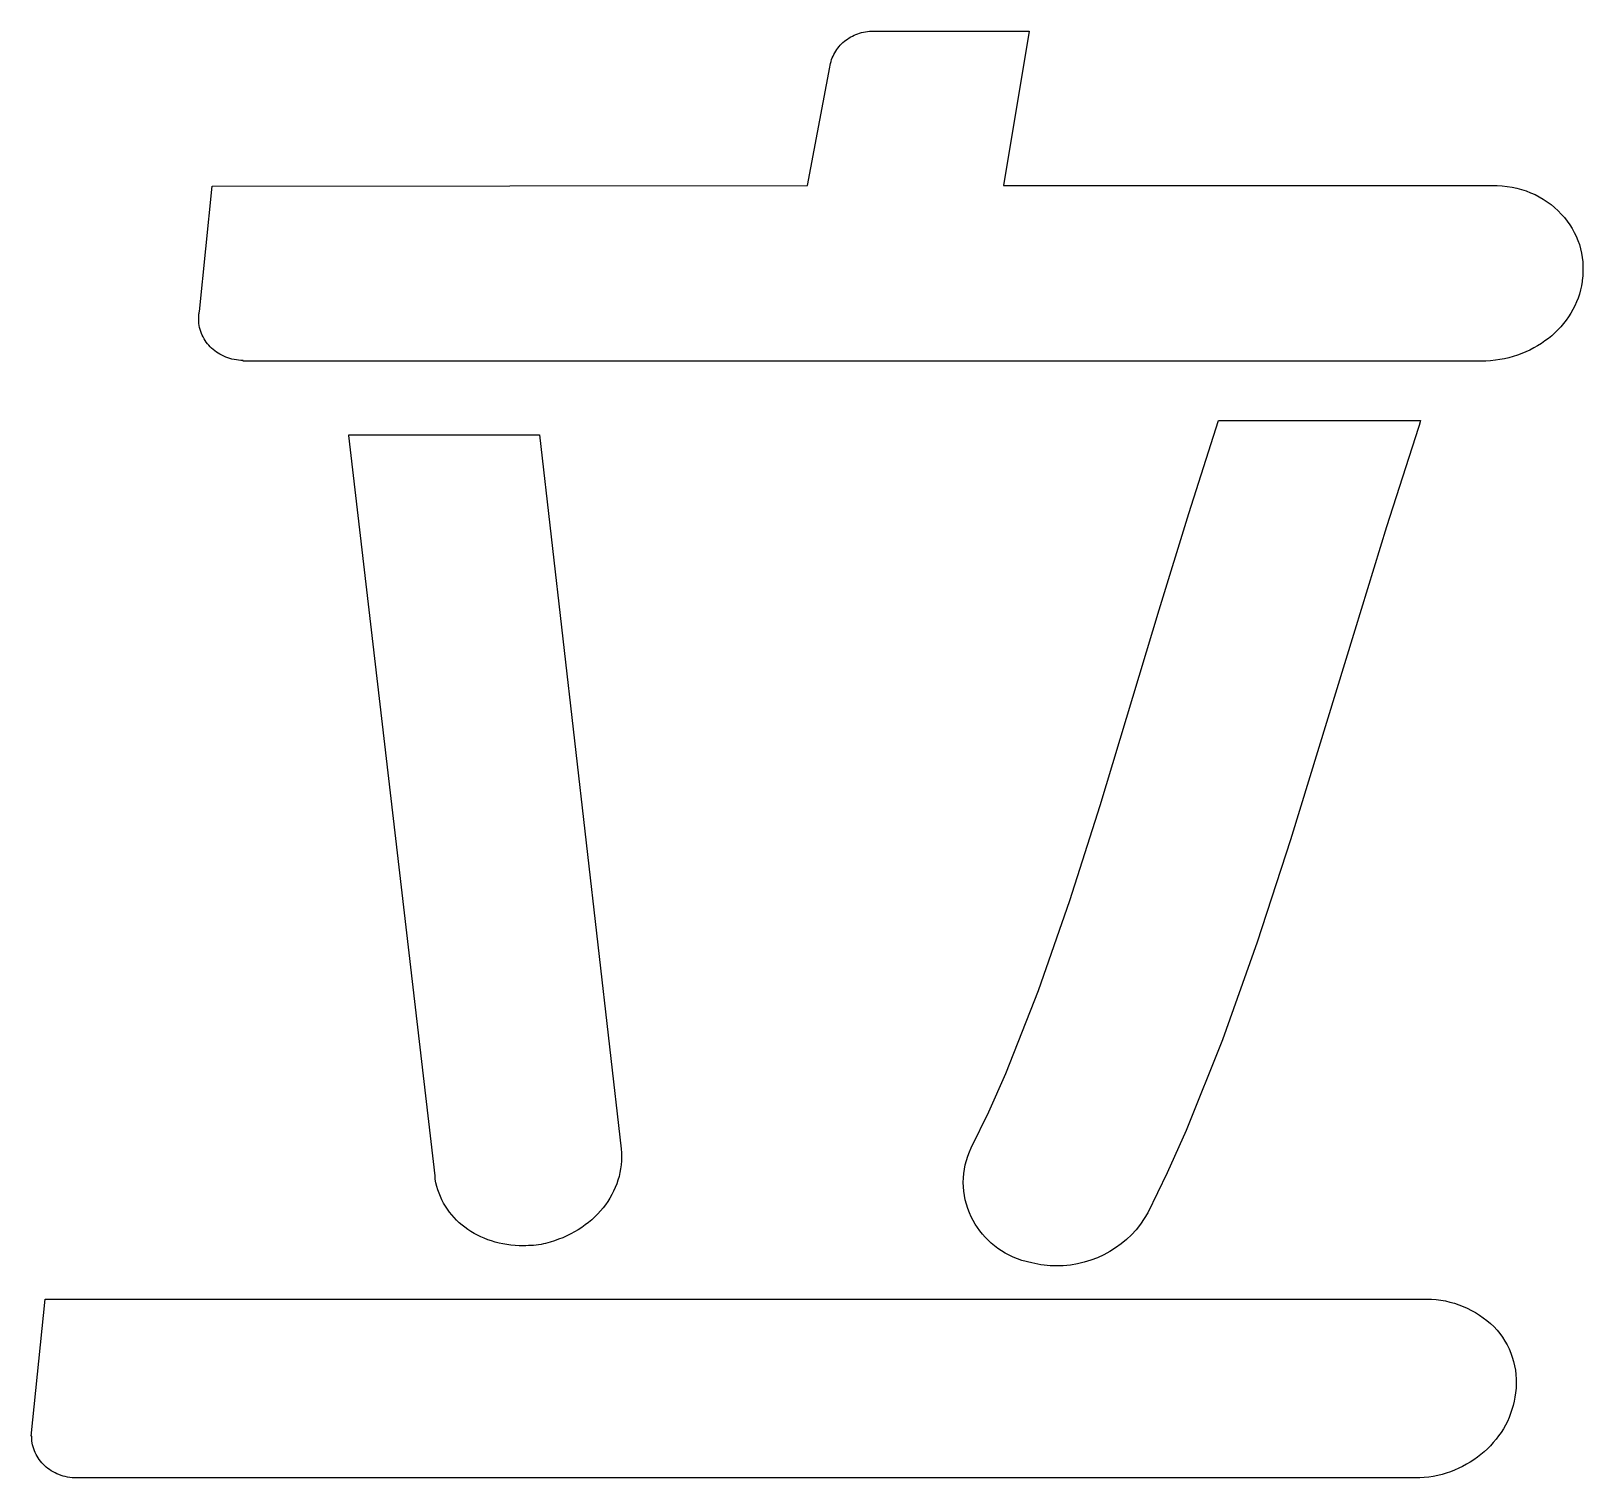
# Model space of a CAD drawing. Header units: millimetres. Extents: x 6 to 276, y -192 to -5.
# Drawn here: x 125.992 to 130.802, y -191.039 to -186.556 of the extents above; entities that cross this region are included whole.
import ezdxf

# ---------------------------------------------------------------- set-up
doc = ezdxf.new("R2010")
doc.units = ezdxf.units.MM
doc.layers.add('BLUETHIRTYONE', color=171, linetype='CONTINUOUS')
doc.layers.add('RED', color=14, linetype='CONTINUOUS')

msp = doc.modelspace()

# ---------------------------------------------------------------- linework, layer by layer
at = {"layer": 'BLUETHIRTYONE', "linetype": 'CONTINUOUS'}
for p, q in [((128.5043, -186.5956), (128.5086, -186.5916)), ((128.5086, -186.5916), (128.5131, -186.5878)), ((128.5131, -186.5878), (128.5177, -186.5841)), ((128.5177, -186.5841), (128.5225, -186.5807)), ((128.5225, -186.5807), (128.5275, -186.5774)), ((128.5275, -186.5774), (128.5326, -186.5744)), ((128.5326, -186.5744), (128.5379, -186.5716)), ((128.5379, -186.5716), (128.5433, -186.5689)), ((128.5433, -186.5689), (128.5489, -186.5666)), ((128.5489, -186.5666), (128.5545, -186.5644)), ((128.5545, -186.5644), (128.5603, -186.5625)), ((128.5603, -186.5625), (128.5662, -186.5608)), ((128.5662, -186.5608), (128.5723, -186.5593)), ((128.5723, -186.5593), (128.5784, -186.5581)), ((128.5784, -186.5581), (128.5846, -186.5572)), ((128.5846, -186.5572), (128.5909, -186.5565)), ((128.5909, -186.5565), (128.5972, -186.5561)), ((128.5972, -186.5561), (128.6036, -186.556)), ((128.6036, -186.556), (128.612, -186.556)), ((128.612, -186.556), (129.0859, -186.556)), ((129.0859, -186.556), (129.0066, -187.0343)), ((128.4733, -186.6446), (128.4754, -186.6391)), ((128.4754, -186.6391), (128.4777, -186.6337)), ((128.4777, -186.6337), (128.4802, -186.6284)), ((128.4802, -186.6284), (128.483, -186.6232)), ((128.483, -186.6232), (128.486, -186.6182)), ((128.486, -186.6182), (128.4892, -186.6134)), ((128.4892, -186.6134), (128.4927, -186.6087)), ((128.4927, -186.6087), (128.4964, -186.6042)), ((128.4964, -186.6042), (128.5003, -186.5998)), ((128.5003, -186.5998), (128.5043, -186.5956)), ((128.399, -187.0343), (128.4679, -186.668)), ((128.4679, -186.668), (128.4689, -186.662)), ((128.4689, -186.662), (128.4701, -186.6561)), ((128.4701, -186.6561), (128.4716, -186.6503)), ((128.4716, -186.6503), (128.4733, -186.6446)), ((126.5138, -187.4252), (126.5535, -187.0362)), ((126.5535, -187.0362), (128.399, -187.0343)), ((129.0066, -187.0343), (130.5202, -187.0343)), ((130.5202, -187.0343), (130.5361, -187.0346)), ((130.5361, -187.0346), (130.5518, -187.0357)), ((130.5518, -187.0357), (130.5673, -187.0374)), ((130.5673, -187.0374), (130.5825, -187.0399)), ((130.5825, -187.0399), (130.5975, -187.0431)), ((130.5975, -187.0431), (130.6121, -187.047)), ((130.6121, -187.047), (130.6263, -187.0515)), ((130.6263, -187.0515), (130.6402, -187.0568)), ((130.6402, -187.0568), (130.6537, -187.0627)), ((130.6537, -187.0627), (130.6668, -187.0694)), ((130.6668, -187.0694), (130.6794, -187.0767)), ((130.6794, -187.0767), (130.6916, -187.0847)), ((130.6916, -187.0847), (130.7033, -187.0934)), ((130.7033, -187.0934), (130.7145, -187.1027)), ((130.7145, -187.1027), (130.7251, -187.1128)), ((130.7251, -187.1128), (130.7352, -187.1235)), ((130.7352, -187.1235), (130.7447, -187.134)), ((130.7447, -187.134), (130.7534, -187.1449)), ((130.7534, -187.1449), (130.7615, -187.1561)), ((130.7615, -187.1561), (130.7688, -187.1678)), ((130.7688, -187.1678), (130.7754, -187.1797)), ((130.7754, -187.1797), (130.7814, -187.192)), ((130.7814, -187.192), (130.7866, -187.2046)), ((130.7866, -187.2046), (130.7911, -187.2174)), ((130.7911, -187.2174), (130.7948, -187.2305)), ((130.7948, -187.2305), (130.7978, -187.2439)), ((130.7978, -187.2439), (130.8001, -187.2575)), ((130.8001, -187.2575), (130.8016, -187.2713)), ((130.8015, -187.3139), (130.7999, -187.3284)), ((130.8023, -187.2995), (130.8015, -187.3139)), ((130.8016, -187.2713), (130.8023, -187.2853)), ((130.8023, -187.2853), (130.8023, -187.2995)), ((130.7947, -187.3581), (130.7912, -187.3708)), ((130.7976, -187.3453), (130.7947, -187.3581)), ((130.7999, -187.3322), (130.7976, -187.3453)), ((130.7999, -187.3284), (130.7999, -187.3322)), ((130.7769, -187.4072), (130.771, -187.4187)), ((130.7822, -187.3953), (130.7769, -187.4072)), ((130.787, -187.3832), (130.7822, -187.3953)), ((130.7912, -187.3708), (130.787, -187.3832)), ((126.5117, -187.4499), (126.5118, -187.4431)), ((126.5119, -187.4563), (126.5117, -187.4499)), ((126.5118, -187.4399), (126.512, -187.4369)), ((126.5118, -187.4431), (126.5118, -187.4399)), ((126.5124, -187.4626), (126.5119, -187.4563)), ((126.512, -187.4369), (126.5122, -187.4339)), ((126.5122, -187.4339), (126.5124, -187.4324)), ((126.5124, -187.4324), (126.5126, -187.431)), ((126.5126, -187.431), (126.5129, -187.4295)), ((126.5129, -187.4295), (126.5131, -187.4281)), ((126.5131, -187.4281), (126.5135, -187.4267)), ((126.5135, -187.4267), (126.5138, -187.4252)), ((130.75, -187.4517), (130.742, -187.462)), ((130.7575, -187.441), (130.75, -187.4517)), ((130.7645, -187.43), (130.7575, -187.441)), ((130.771, -187.4187), (130.7645, -187.43)), ((126.5133, -187.4688), (126.5124, -187.4626)), ((126.5145, -187.4749), (126.5133, -187.4688)), ((126.516, -187.4809), (126.5145, -187.4749)), ((126.5178, -187.4868), (126.516, -187.4809)), ((126.52, -187.4926), (126.5178, -187.4868)), ((126.5224, -187.4983), (126.52, -187.4926)), ((126.5251, -187.5039), (126.5224, -187.4983)), ((126.5281, -187.5093), (126.5251, -187.5039)), ((126.5314, -187.5146), (126.5281, -187.5093)), ((130.695, -187.5083), (130.6843, -187.5163)), ((130.7053, -187.4998), (130.695, -187.5083)), ((130.7151, -187.4909), (130.7053, -187.4998)), ((130.7245, -187.4816), (130.7151, -187.4909)), ((130.7335, -187.472), (130.7245, -187.4816)), ((130.742, -187.462), (130.7335, -187.472)), ((126.535, -187.5197), (126.5314, -187.5146)), ((126.5388, -187.5246), (126.535, -187.5197)), ((126.5428, -187.5294), (126.5388, -187.5246)), ((126.5471, -187.534), (126.5428, -187.5294)), ((126.5517, -187.5384), (126.5471, -187.534)), ((126.5564, -187.5426), (126.5517, -187.5384)), ((126.5614, -187.5466), (126.5564, -187.5426)), ((126.5666, -187.5504), (126.5614, -187.5466)), ((126.572, -187.554), (126.5666, -187.5504)), ((126.5776, -187.5574), (126.572, -187.554)), ((126.5833, -187.5605), (126.5776, -187.5574)), ((130.6127, -187.5553), (130.5997, -187.5602)), ((130.6255, -187.55), (130.6127, -187.5553)), ((130.638, -187.5442), (130.6255, -187.55)), ((130.6501, -187.5379), (130.638, -187.5442)), ((130.6619, -187.5312), (130.6501, -187.5379)), ((130.6733, -187.524), (130.6619, -187.5312)), ((130.6843, -187.5163), (130.6733, -187.524)), ((126.5893, -187.5634), (126.5833, -187.5605)), ((126.5954, -187.566), (126.5893, -187.5634)), ((126.6017, -187.5684), (126.5954, -187.566)), ((126.6081, -187.5705), (126.6017, -187.5684)), ((126.6147, -187.5723), (126.6081, -187.5705)), ((126.6214, -187.5739), (126.6147, -187.5723)), ((126.6283, -187.5751), (126.6214, -187.5739)), ((126.6353, -187.5761), (126.6283, -187.5751)), ((126.6423, -187.5767), (126.6353, -187.5761)), ((126.6495, -187.5771), (126.6423, -187.5767)), ((126.6495, -187.579), (126.6495, -187.5771)), ((130.4868, -187.579), (126.6495, -187.579)), ((130.5016, -187.5787), (130.4868, -187.579)), ((130.5162, -187.5777), (130.5016, -187.5787)), ((130.5307, -187.5762), (130.5162, -187.5777)), ((130.5449, -187.5741), (130.5307, -187.5762)), ((130.559, -187.5715), (130.5449, -187.5741)), ((130.5728, -187.5682), (130.559, -187.5715)), ((130.5864, -187.5645), (130.5728, -187.5682)), ((130.5997, -187.5602), (130.5864, -187.5645)), ((129.5803, -188.0507), (129.6726, -187.7631)), ((129.6726, -187.7631), (130.2989, -187.7631)), ((130.2926, -187.7839), (130.1938, -188.0918)), ((130.2947, -187.7782), (130.2926, -187.7839)), ((130.2989, -187.7631), (130.2947, -187.7782)), ((126.9773, -187.8086), (126.9773, -187.8067)), ((126.9773, -187.8067), (127.5681, -187.8067)), ((127.2445, -190.1032), (126.9773, -187.8086)), ((127.5681, -187.8067), (127.8207, -190.0197)), ((129.4891, -188.3497), (129.5803, -188.0507)), ((130.1938, -188.0918), (130.0954, -188.4118)), ((129.3059, -188.9557), (129.4891, -188.3497)), ((130.0954, -188.4118), (129.8957, -189.0617)), ((129.2117, -189.2495), (129.3059, -188.9557)), ((129.8957, -189.0617), (129.7921, -189.3785)), ((129.1145, -189.5286), (129.2117, -189.2495)), ((129.7921, -189.3785), (129.6846, -189.681)), ((129.013, -189.7862), (129.1145, -189.5286)), ((129.6846, -189.681), (129.572, -189.9628)), ((128.9604, -189.905), (129.013, -189.7862)), ((128.9064, -190.0159), (128.9604, -189.905)), ((129.572, -189.9628), (129.5135, -190.0938)), ((127.8207, -190.0197), (127.8218, -190.0321)), ((127.8219, -190.0568), (127.821, -190.0689)), ((127.8218, -190.0321), (127.8222, -190.0445)), ((127.8222, -190.0445), (127.8219, -190.0568)), ((128.8876, -190.0686), (128.8911, -190.0552)), ((128.8911, -190.0552), (128.8954, -190.0419)), ((128.8954, -190.0419), (128.9005, -190.0288)), ((128.9005, -190.0288), (128.9064, -190.0159)), ((127.2445, -190.1127), (127.2445, -190.1032)), ((127.8146, -190.1047), (127.8112, -190.1163)), ((127.8173, -190.0929), (127.8146, -190.1047)), ((127.8194, -190.081), (127.8173, -190.0929)), ((127.821, -190.0689), (127.8194, -190.081)), ((128.8817, -190.1094), (128.8829, -190.0958)), ((128.8829, -190.0958), (128.8848, -190.0822)), ((128.8848, -190.0822), (128.8876, -190.0686)), ((129.5135, -190.0938), (129.4533, -190.2171)), ((127.2468, -190.1241), (127.2445, -190.1127)), ((127.2495, -190.1354), (127.2468, -190.1241)), ((127.2528, -190.1463), (127.2495, -190.1354)), ((127.2565, -190.157), (127.2528, -190.1463)), ((127.7978, -190.1502), (127.7923, -190.1611)), ((127.8028, -190.1391), (127.7978, -190.1502)), ((127.8073, -190.1278), (127.8028, -190.1391)), ((127.8112, -190.1163), (127.8073, -190.1278)), ((128.8813, -190.1231), (128.8817, -190.1094)), ((128.8817, -190.1368), (128.8813, -190.1231)), ((128.8829, -190.1505), (128.8817, -190.1368)), ((128.8848, -190.1641), (128.8829, -190.1505)), ((127.2608, -190.1674), (127.2565, -190.157)), ((127.2655, -190.1776), (127.2608, -190.1674)), ((127.2707, -190.1875), (127.2655, -190.1776)), ((127.2764, -190.1971), (127.2707, -190.1875)), ((127.2825, -190.2064), (127.2764, -190.1971)), ((127.7649, -190.2021), (127.7568, -190.2117)), ((127.7725, -190.1923), (127.7649, -190.2021)), ((127.7796, -190.1821), (127.7725, -190.1923)), ((127.7862, -190.1717), (127.7796, -190.1821)), ((127.7923, -190.1611), (127.7862, -190.1717)), ((128.8876, -190.1776), (128.8848, -190.1641)), ((128.8911, -190.1911), (128.8876, -190.1776)), ((128.8954, -190.2043), (128.8911, -190.1911)), ((127.289, -190.2153), (127.2825, -190.2064)), ((127.296, -190.224), (127.289, -190.2153)), ((127.3034, -190.2324), (127.296, -190.224)), ((127.3111, -190.2404), (127.3034, -190.2324)), ((127.3193, -190.2481), (127.3111, -190.2404)), ((127.3278, -190.2554), (127.3193, -190.2481)), ((127.72, -190.247), (127.7098, -190.255)), ((127.7299, -190.2387), (127.72, -190.247)), ((127.7393, -190.23), (127.7299, -190.2387)), ((127.7483, -190.221), (127.7393, -190.23)), ((127.7568, -190.2117), (127.7483, -190.221)), ((128.9005, -190.2175), (128.8954, -190.2043)), ((128.9064, -190.2304), (128.9005, -190.2175)), ((128.9121, -190.2416), (128.9064, -190.2304)), ((128.9185, -190.2526), (128.9121, -190.2416)), ((129.4425, -190.2355), (129.4304, -190.2531)), ((129.4533, -190.2171), (129.4425, -190.2355)), ((127.3367, -190.2624), (127.3278, -190.2554)), ((127.3459, -190.269), (127.3367, -190.2624)), ((127.3554, -190.2753), (127.3459, -190.269)), ((127.3653, -190.2812), (127.3554, -190.2753)), ((127.3755, -190.2866), (127.3653, -190.2812)), ((127.386, -190.2917), (127.3755, -190.2866)), ((127.3968, -190.2964), (127.386, -190.2917)), ((127.4079, -190.3007), (127.3968, -190.2964)), ((127.6401, -190.2945), (127.6273, -190.2996)), ((127.6526, -190.289), (127.6401, -190.2945)), ((127.6648, -190.283), (127.6526, -190.289)), ((127.6766, -190.2766), (127.6648, -190.283)), ((127.688, -190.2698), (127.6766, -190.2766)), ((127.6991, -190.2626), (127.688, -190.2698)), ((127.7098, -190.255), (127.6991, -190.2626)), ((128.9254, -190.2632), (128.9185, -190.2526)), ((128.9329, -190.2736), (128.9254, -190.2632)), ((128.9409, -190.2836), (128.9329, -190.2736)), ((128.9495, -190.2932), (128.9409, -190.2836)), ((128.9586, -190.3024), (128.9495, -190.2932)), ((129.4028, -190.2853), (129.3874, -190.3)), ((129.4172, -190.2697), (129.4028, -190.2853)), ((129.4304, -190.2531), (129.4172, -190.2697)), ((127.4192, -190.3046), (127.4079, -190.3007)), ((127.4308, -190.308), (127.4192, -190.3046)), ((127.4426, -190.3111), (127.4308, -190.308)), ((127.4547, -190.3136), (127.4426, -190.3111)), ((127.467, -190.3157), (127.4547, -190.3136)), ((127.4795, -190.3174), (127.467, -190.3157)), ((127.4921, -190.3186), (127.4795, -190.3174)), ((127.505, -190.3193), (127.4921, -190.3186)), ((127.518, -190.3196), (127.505, -190.3193)), ((127.5259, -190.3195), (127.518, -190.3196)), ((127.5337, -190.3192), (127.5259, -190.3195)), ((127.5415, -190.3188), (127.5337, -190.3192)), ((127.5493, -190.3182), (127.5415, -190.3188)), ((127.5572, -190.3174), (127.5493, -190.3182)), ((127.565, -190.3164), (127.5572, -190.3174)), ((127.5728, -190.3152), (127.565, -190.3164)), ((127.5807, -190.3139), (127.5728, -190.3152)), ((127.5869, -190.312), (127.5807, -190.3139)), ((127.6007, -190.3083), (127.5869, -190.312)), ((127.6141, -190.3042), (127.6007, -190.3083)), ((127.6273, -190.2996), (127.6141, -190.3042)), ((128.9682, -190.3113), (128.9586, -190.3024)), ((128.9784, -190.3197), (128.9682, -190.3113)), ((128.989, -190.3277), (128.9784, -190.3197)), ((129.0001, -190.3352), (128.989, -190.3277)), ((129.0118, -190.3422), (129.0001, -190.3352)), ((129.0239, -190.3487), (129.0118, -190.3422)), ((129.3168, -190.3475), (129.2972, -190.3565)), ((129.3357, -190.3374), (129.3168, -190.3475)), ((129.3538, -190.326), (129.3357, -190.3374)), ((129.371, -190.3135), (129.3538, -190.326)), ((129.3874, -190.3), (129.371, -190.3135)), ((129.0364, -190.3547), (129.0239, -190.3487)), ((129.0495, -190.3602), (129.0364, -190.3547)), ((129.0629, -190.3651), (129.0495, -190.3602)), ((129.0943, -190.3727), (129.0629, -190.3651)), ((129.1037, -190.3748), (129.0943, -190.3727)), ((129.113, -190.3766), (129.1037, -190.3748)), ((129.1224, -190.3782), (129.113, -190.3766)), ((129.1318, -190.3796), (129.1224, -190.3782)), ((129.1412, -190.3807), (129.1318, -190.3796)), ((129.1506, -190.3815), (129.1412, -190.3807)), ((129.16, -190.382), (129.1506, -190.3815)), ((129.1694, -190.3822), (129.16, -190.382)), ((129.1916, -190.3815), (129.1694, -190.3822)), ((129.2136, -190.3792), (129.1916, -190.3815)), ((129.2352, -190.3756), (129.2136, -190.3792)), ((129.2564, -190.3706), (129.2352, -190.3756)), ((129.2771, -190.3642), (129.2564, -190.3706)), ((129.2972, -190.3565), (129.2771, -190.3642)), ((125.9919, -190.9098), (126.0357, -190.4847)), ((126.0357, -190.4847), (130.3177, -190.4847)), ((130.3177, -190.4847), (130.3325, -190.4851)), ((130.3325, -190.4851), (130.3471, -190.4862)), ((130.3471, -190.4862), (130.3616, -190.488)), ((130.3616, -190.488), (130.3758, -190.4906)), ((130.3758, -190.4906), (130.3899, -190.4938)), ((130.3899, -190.4938), (130.4037, -190.4977)), ((130.4037, -190.4977), (130.4173, -190.5023)), ((130.4173, -190.5023), (130.4307, -190.5075)), ((130.4307, -190.5075), (130.4437, -190.5133)), ((130.4437, -190.5133), (130.4565, -190.5197)), ((130.4565, -190.5197), (130.469, -190.5267)), ((130.469, -190.5267), (130.4812, -190.5343)), ((130.4812, -190.5343), (130.493, -190.5425)), ((130.493, -190.5425), (130.5045, -190.5512)), ((130.5045, -190.5512), (130.5157, -190.5604)), ((130.5157, -190.5604), (130.5264, -190.5701)), ((130.5264, -190.5701), (130.5359, -190.5806)), ((130.5359, -190.5806), (130.5447, -190.5916)), ((130.5447, -190.5916), (130.5529, -190.603)), ((130.5529, -190.603), (130.5604, -190.6147)), ((130.5604, -190.6147), (130.5672, -190.6267)), ((130.5672, -190.6267), (130.5733, -190.6391)), ((130.5733, -190.6391), (130.5787, -190.6518)), ((130.5787, -190.6518), (130.5833, -190.6648)), ((130.5833, -190.6648), (130.5873, -190.678)), ((130.5873, -190.678), (130.5905, -190.6914)), ((130.5905, -190.6914), (130.5929, -190.705)), ((130.5929, -190.705), (130.5946, -190.7188)), ((130.5946, -190.7188), (130.5954, -190.7327)), ((130.5932, -190.7751), (130.5912, -190.7884)), ((130.5948, -190.7609), (130.5932, -190.7751)), ((130.5955, -190.7467), (130.5948, -190.7609)), ((130.5954, -190.7327), (130.5955, -190.7467)), ((130.5823, -190.827), (130.5781, -190.8395)), ((130.5859, -190.8143), (130.5823, -190.827)), ((130.5889, -190.8014), (130.5859, -190.8143)), ((130.5912, -190.7884), (130.5889, -190.8014)), ((130.562, -190.8753), (130.5555, -190.8868)), ((130.568, -190.8636), (130.562, -190.8753)), ((130.5733, -190.8517), (130.568, -190.8636)), ((130.5781, -190.8395), (130.5733, -190.8517)), ((125.994, -190.9098), (125.9919, -190.9098)), ((125.994, -190.9117), (125.994, -190.9098)), ((125.9942, -190.9181), (125.994, -190.9117)), ((125.9947, -190.9244), (125.9942, -190.9181)), ((125.9955, -190.9307), (125.9947, -190.9244)), ((130.5329, -190.9192), (130.5244, -190.9294)), ((130.5409, -190.9087), (130.5329, -190.9192)), ((130.5485, -190.8979), (130.5409, -190.9087)), ((130.5555, -190.8868), (130.5485, -190.8979)), ((125.9967, -190.9368), (125.9955, -190.9307)), ((125.9983, -190.9429), (125.9967, -190.9368)), ((126.0001, -190.9488), (125.9983, -190.9429)), ((126.0022, -190.9547), (126.0001, -190.9488)), ((126.0047, -190.9604), (126.0022, -190.9547)), ((126.0074, -190.966), (126.0047, -190.9604)), ((126.0104, -190.9715), (126.0074, -190.966)), ((126.0138, -190.9768), (126.0104, -190.9715)), ((130.486, -190.9663), (130.4754, -190.9745)), ((130.4962, -190.9576), (130.486, -190.9663)), ((130.506, -190.9486), (130.4962, -190.9576)), ((130.5154, -190.9392), (130.506, -190.9486)), ((130.5244, -190.9294), (130.5154, -190.9392)), ((126.0173, -190.982), (126.0138, -190.9768)), ((126.0212, -190.987), (126.0173, -190.982)), ((126.0253, -190.9918), (126.0212, -190.987)), ((126.0296, -190.9965), (126.0253, -190.9918)), ((126.0342, -191.0009), (126.0296, -190.9965)), ((126.039, -191.0052), (126.0342, -191.0009)), ((126.044, -191.0092), (126.039, -191.0052)), ((126.0493, -191.0131), (126.044, -191.0092)), ((126.0547, -191.0167), (126.0493, -191.0131)), ((126.0604, -191.02), (126.0547, -191.0167)), ((126.0663, -191.0232), (126.0604, -191.02)), ((130.3918, -191.0195), (130.3788, -191.0239)), ((130.4046, -191.0145), (130.3918, -191.0195)), ((130.4172, -191.0091), (130.4046, -191.0145)), ((130.4294, -191.0031), (130.4172, -191.0091)), ((130.4414, -190.9967), (130.4294, -191.0031)), ((130.4531, -190.9897), (130.4414, -190.9967)), ((130.4644, -190.9824), (130.4531, -190.9897)), ((130.4754, -190.9745), (130.4644, -190.9824)), ((126.0723, -191.026), (126.0663, -191.0232)), ((126.0785, -191.0286), (126.0723, -191.026)), ((126.0849, -191.031), (126.0785, -191.0286)), ((126.0915, -191.033), (126.0849, -191.031)), ((126.0982, -191.0348), (126.0915, -191.033)), ((126.1051, -191.0362), (126.0982, -191.0348)), ((126.1121, -191.0374), (126.1051, -191.0362)), ((126.1192, -191.0382), (126.1121, -191.0374)), ((126.1265, -191.0387), (126.1192, -191.0382)), ((126.1339, -191.0389), (126.1265, -191.0387)), ((130.2822, -191.0389), (126.1339, -191.0389)), ((130.2964, -191.0386), (130.2822, -191.0389)), ((130.3105, -191.0376), (130.2964, -191.0386)), ((130.3245, -191.0361), (130.3105, -191.0376)), ((130.3384, -191.0339), (130.3245, -191.0361)), ((130.352, -191.0311), (130.3384, -191.0339)), ((130.3655, -191.0278), (130.352, -191.0311)), ((130.3788, -191.0239), (130.3655, -191.0278))]:
    msp.add_line(p, q, dxfattribs=at)
at = {"layer": 'RED', "linetype": 'CONTINUOUS'}
for p, q in [((128.5043, -186.5956), (128.5086, -186.5916)), ((128.5086, -186.5916), (128.5131, -186.5878)), ((128.5131, -186.5878), (128.5177, -186.5841)), ((128.5177, -186.5841), (128.5225, -186.5807)), ((128.5225, -186.5807), (128.5275, -186.5774)), ((128.5275, -186.5774), (128.5326, -186.5744)), ((128.5326, -186.5744), (128.5379, -186.5716)), ((128.5379, -186.5716), (128.5433, -186.5689)), ((128.5433, -186.5689), (128.5489, -186.5666)), ((128.5489, -186.5666), (128.5545, -186.5644)), ((128.5545, -186.5644), (128.5603, -186.5625)), ((128.5603, -186.5625), (128.5662, -186.5608)), ((128.5662, -186.5608), (128.5723, -186.5593)), ((128.5723, -186.5593), (128.5784, -186.5581)), ((128.5784, -186.5581), (128.5846, -186.5572)), ((128.5846, -186.5572), (128.5909, -186.5565)), ((128.5909, -186.5565), (128.5972, -186.5561)), ((128.5972, -186.5561), (128.6036, -186.556)), ((128.6036, -186.556), (128.612, -186.556)), ((128.612, -186.556), (129.0859, -186.556)), ((129.0859, -186.556), (129.0066, -187.0343)), ((128.4733, -186.6446), (128.4754, -186.6391)), ((128.4754, -186.6391), (128.4777, -186.6337)), ((128.4777, -186.6337), (128.4802, -186.6284)), ((128.4802, -186.6284), (128.483, -186.6232)), ((128.483, -186.6232), (128.486, -186.6182)), ((128.486, -186.6182), (128.4892, -186.6134)), ((128.4892, -186.6134), (128.4927, -186.6087)), ((128.4927, -186.6087), (128.4964, -186.6042)), ((128.4964, -186.6042), (128.5003, -186.5998)), ((128.5003, -186.5998), (128.5043, -186.5956)), ((128.399, -187.0343), (128.4679, -186.668)), ((128.4679, -186.668), (128.4689, -186.662)), ((128.4689, -186.662), (128.4701, -186.6561)), ((128.4701, -186.6561), (128.4716, -186.6503)), ((128.4716, -186.6503), (128.4733, -186.6446)), ((126.5138, -187.4252), (126.5535, -187.0362)), ((126.5535, -187.0362), (128.399, -187.0343)), ((129.0066, -187.0343), (130.5202, -187.0343)), ((130.5202, -187.0343), (130.5361, -187.0346)), ((130.5361, -187.0346), (130.5518, -187.0357)), ((130.5518, -187.0357), (130.5673, -187.0374)), ((130.5673, -187.0374), (130.5825, -187.0399)), ((130.5825, -187.0399), (130.5975, -187.0431)), ((130.5975, -187.0431), (130.6121, -187.047)), ((130.6121, -187.047), (130.6263, -187.0515)), ((130.6263, -187.0515), (130.6402, -187.0568)), ((130.6402, -187.0568), (130.6537, -187.0627)), ((130.6537, -187.0627), (130.6668, -187.0694)), ((130.6668, -187.0694), (130.6794, -187.0767)), ((130.6794, -187.0767), (130.6916, -187.0847)), ((130.6916, -187.0847), (130.7033, -187.0934)), ((130.7033, -187.0934), (130.7145, -187.1027)), ((130.7145, -187.1027), (130.7251, -187.1128)), ((130.7251, -187.1128), (130.7352, -187.1235)), ((130.7352, -187.1235), (130.7447, -187.134)), ((130.7447, -187.134), (130.7534, -187.1449)), ((130.7534, -187.1449), (130.7615, -187.1561)), ((130.7615, -187.1561), (130.7688, -187.1678)), ((130.7688, -187.1678), (130.7754, -187.1797)), ((130.7754, -187.1797), (130.7814, -187.192)), ((130.7814, -187.192), (130.7866, -187.2046)), ((130.7866, -187.2046), (130.7911, -187.2174)), ((130.7911, -187.2174), (130.7948, -187.2305)), ((130.7948, -187.2305), (130.7978, -187.2439)), ((130.7978, -187.2439), (130.8001, -187.2575)), ((130.8001, -187.2575), (130.8016, -187.2713)), ((130.8015, -187.3139), (130.7999, -187.3284)), ((130.8023, -187.2995), (130.8015, -187.3139)), ((130.8016, -187.2713), (130.8023, -187.2853)), ((130.8023, -187.2853), (130.8023, -187.2995)), ((130.7947, -187.3581), (130.7912, -187.3708)), ((130.7976, -187.3453), (130.7947, -187.3581)), ((130.7999, -187.3322), (130.7976, -187.3453)), ((130.7999, -187.3284), (130.7999, -187.3322)), ((130.7769, -187.4072), (130.771, -187.4187)), ((130.7822, -187.3953), (130.7769, -187.4072)), ((130.787, -187.3832), (130.7822, -187.3953)), ((130.7912, -187.3708), (130.787, -187.3832)), ((126.5117, -187.4499), (126.5118, -187.4431)), ((126.5119, -187.4563), (126.5117, -187.4499)), ((126.5118, -187.4399), (126.512, -187.4369)), ((126.5118, -187.4431), (126.5118, -187.4399)), ((126.5124, -187.4626), (126.5119, -187.4563)), ((126.512, -187.4369), (126.5122, -187.4339)), ((126.5122, -187.4339), (126.5124, -187.4324)), ((126.5124, -187.4324), (126.5126, -187.431)), ((126.5126, -187.431), (126.5129, -187.4295)), ((126.5129, -187.4295), (126.5131, -187.4281)), ((126.5131, -187.4281), (126.5135, -187.4267)), ((126.5135, -187.4267), (126.5138, -187.4252)), ((130.75, -187.4517), (130.742, -187.462)), ((130.7575, -187.441), (130.75, -187.4517)), ((130.7645, -187.43), (130.7575, -187.441)), ((130.771, -187.4187), (130.7645, -187.43)), ((126.5133, -187.4688), (126.5124, -187.4626)), ((126.5145, -187.4749), (126.5133, -187.4688)), ((126.516, -187.4809), (126.5145, -187.4749)), ((126.5178, -187.4868), (126.516, -187.4809)), ((126.52, -187.4926), (126.5178, -187.4868)), ((126.5224, -187.4983), (126.52, -187.4926)), ((126.5251, -187.5039), (126.5224, -187.4983)), ((126.5281, -187.5093), (126.5251, -187.5039)), ((126.5314, -187.5146), (126.5281, -187.5093)), ((130.695, -187.5083), (130.6843, -187.5163)), ((130.7053, -187.4998), (130.695, -187.5083)), ((130.7151, -187.4909), (130.7053, -187.4998)), ((130.7245, -187.4816), (130.7151, -187.4909)), ((130.7335, -187.472), (130.7245, -187.4816)), ((130.742, -187.462), (130.7335, -187.472)), ((126.535, -187.5197), (126.5314, -187.5146)), ((126.5388, -187.5246), (126.535, -187.5197)), ((126.5428, -187.5294), (126.5388, -187.5246)), ((126.5471, -187.534), (126.5428, -187.5294)), ((126.5517, -187.5384), (126.5471, -187.534)), ((126.5564, -187.5426), (126.5517, -187.5384)), ((126.5614, -187.5466), (126.5564, -187.5426)), ((126.5666, -187.5504), (126.5614, -187.5466)), ((126.572, -187.554), (126.5666, -187.5504)), ((126.5776, -187.5574), (126.572, -187.554)), ((126.5833, -187.5605), (126.5776, -187.5574)), ((130.6127, -187.5553), (130.5997, -187.5602)), ((130.6255, -187.55), (130.6127, -187.5553)), ((130.638, -187.5442), (130.6255, -187.55)), ((130.6501, -187.5379), (130.638, -187.5442)), ((130.6619, -187.5312), (130.6501, -187.5379)), ((130.6733, -187.524), (130.6619, -187.5312)), ((130.6843, -187.5163), (130.6733, -187.524)), ((126.5893, -187.5634), (126.5833, -187.5605)), ((126.5954, -187.566), (126.5893, -187.5634)), ((126.6017, -187.5684), (126.5954, -187.566)), ((126.6081, -187.5705), (126.6017, -187.5684)), ((126.6147, -187.5723), (126.6081, -187.5705)), ((126.6214, -187.5739), (126.6147, -187.5723)), ((126.6283, -187.5751), (126.6214, -187.5739)), ((126.6353, -187.5761), (126.6283, -187.5751)), ((126.6423, -187.5767), (126.6353, -187.5761)), ((126.6495, -187.5771), (126.6423, -187.5767)), ((126.6495, -187.579), (126.6495, -187.5771)), ((130.4868, -187.579), (126.6495, -187.579)), ((130.5016, -187.5787), (130.4868, -187.579)), ((130.5162, -187.5777), (130.5016, -187.5787)), ((130.5307, -187.5762), (130.5162, -187.5777)), ((130.5449, -187.5741), (130.5307, -187.5762)), ((130.559, -187.5715), (130.5449, -187.5741)), ((130.5728, -187.5682), (130.559, -187.5715)), ((130.5864, -187.5645), (130.5728, -187.5682)), ((130.5997, -187.5602), (130.5864, -187.5645)), ((129.5803, -188.0507), (129.6726, -187.7631)), ((129.6726, -187.7631), (130.2989, -187.7631)), ((130.2926, -187.7839), (130.1938, -188.0918)), ((130.2947, -187.7782), (130.2926, -187.7839)), ((130.2989, -187.7631), (130.2947, -187.7782)), ((126.9773, -187.8086), (126.9773, -187.8067)), ((126.9773, -187.8067), (127.5681, -187.8067)), ((127.2445, -190.1032), (126.9773, -187.8086)), ((127.5681, -187.8067), (127.8207, -190.0197)), ((129.4891, -188.3497), (129.5803, -188.0507)), ((130.1938, -188.0918), (130.0954, -188.4118)), ((129.3059, -188.9557), (129.4891, -188.3497)), ((130.0954, -188.4118), (129.8957, -189.0617)), ((129.2117, -189.2495), (129.3059, -188.9557)), ((129.8957, -189.0617), (129.7921, -189.3785)), ((129.1145, -189.5286), (129.2117, -189.2495)), ((129.7921, -189.3785), (129.6846, -189.681)), ((129.013, -189.7862), (129.1145, -189.5286)), ((129.6846, -189.681), (129.572, -189.9628)), ((128.9604, -189.905), (129.013, -189.7862)), ((128.9064, -190.0159), (128.9604, -189.905)), ((129.572, -189.9628), (129.5135, -190.0938)), ((127.8207, -190.0197), (127.8218, -190.0321)), ((127.8219, -190.0568), (127.821, -190.0689)), ((127.8218, -190.0321), (127.8222, -190.0445)), ((127.8222, -190.0445), (127.8219, -190.0568)), ((128.8876, -190.0686), (128.8911, -190.0552)), ((128.8911, -190.0552), (128.8954, -190.0419)), ((128.8954, -190.0419), (128.9005, -190.0288)), ((128.9005, -190.0288), (128.9064, -190.0159)), ((127.2445, -190.1127), (127.2445, -190.1032)), ((127.8146, -190.1047), (127.8112, -190.1163)), ((127.8173, -190.0929), (127.8146, -190.1047)), ((127.8194, -190.081), (127.8173, -190.0929)), ((127.821, -190.0689), (127.8194, -190.081)), ((128.8817, -190.1094), (128.8829, -190.0958)), ((128.8829, -190.0958), (128.8848, -190.0822)), ((128.8848, -190.0822), (128.8876, -190.0686)), ((129.5135, -190.0938), (129.4533, -190.2171)), ((127.2468, -190.1241), (127.2445, -190.1127)), ((127.2495, -190.1354), (127.2468, -190.1241)), ((127.2528, -190.1463), (127.2495, -190.1354)), ((127.2565, -190.157), (127.2528, -190.1463)), ((127.7978, -190.1502), (127.7923, -190.1611)), ((127.8028, -190.1391), (127.7978, -190.1502)), ((127.8073, -190.1278), (127.8028, -190.1391)), ((127.8112, -190.1163), (127.8073, -190.1278)), ((128.8813, -190.1231), (128.8817, -190.1094)), ((128.8817, -190.1368), (128.8813, -190.1231)), ((128.8829, -190.1505), (128.8817, -190.1368)), ((128.8848, -190.1641), (128.8829, -190.1505)), ((127.2608, -190.1674), (127.2565, -190.157)), ((127.2655, -190.1776), (127.2608, -190.1674)), ((127.2707, -190.1875), (127.2655, -190.1776)), ((127.2764, -190.1971), (127.2707, -190.1875)), ((127.2825, -190.2064), (127.2764, -190.1971)), ((127.7649, -190.2021), (127.7568, -190.2117)), ((127.7725, -190.1923), (127.7649, -190.2021)), ((127.7796, -190.1821), (127.7725, -190.1923)), ((127.7862, -190.1717), (127.7796, -190.1821)), ((127.7923, -190.1611), (127.7862, -190.1717)), ((128.8876, -190.1776), (128.8848, -190.1641)), ((128.8911, -190.1911), (128.8876, -190.1776)), ((128.8954, -190.2043), (128.8911, -190.1911)), ((127.289, -190.2153), (127.2825, -190.2064)), ((127.296, -190.224), (127.289, -190.2153)), ((127.3034, -190.2324), (127.296, -190.224)), ((127.3111, -190.2404), (127.3034, -190.2324)), ((127.3193, -190.2481), (127.3111, -190.2404)), ((127.3278, -190.2554), (127.3193, -190.2481)), ((127.72, -190.247), (127.7098, -190.255)), ((127.7299, -190.2387), (127.72, -190.247)), ((127.7393, -190.23), (127.7299, -190.2387)), ((127.7483, -190.221), (127.7393, -190.23)), ((127.7568, -190.2117), (127.7483, -190.221)), ((128.9005, -190.2175), (128.8954, -190.2043)), ((128.9064, -190.2304), (128.9005, -190.2175)), ((128.9121, -190.2416), (128.9064, -190.2304)), ((128.9185, -190.2526), (128.9121, -190.2416)), ((129.4425, -190.2355), (129.4304, -190.2531)), ((129.4533, -190.2171), (129.4425, -190.2355)), ((127.3367, -190.2624), (127.3278, -190.2554)), ((127.3459, -190.269), (127.3367, -190.2624)), ((127.3554, -190.2753), (127.3459, -190.269)), ((127.3653, -190.2812), (127.3554, -190.2753)), ((127.3755, -190.2866), (127.3653, -190.2812)), ((127.386, -190.2917), (127.3755, -190.2866)), ((127.3968, -190.2964), (127.386, -190.2917)), ((127.4079, -190.3007), (127.3968, -190.2964)), ((127.6401, -190.2945), (127.6273, -190.2996)), ((127.6526, -190.289), (127.6401, -190.2945)), ((127.6648, -190.283), (127.6526, -190.289)), ((127.6766, -190.2766), (127.6648, -190.283)), ((127.688, -190.2698), (127.6766, -190.2766)), ((127.6991, -190.2626), (127.688, -190.2698)), ((127.7098, -190.255), (127.6991, -190.2626)), ((128.9254, -190.2632), (128.9185, -190.2526)), ((128.9329, -190.2736), (128.9254, -190.2632)), ((128.9409, -190.2836), (128.9329, -190.2736)), ((128.9495, -190.2932), (128.9409, -190.2836)), ((128.9586, -190.3024), (128.9495, -190.2932)), ((129.4028, -190.2853), (129.3874, -190.3)), ((129.4172, -190.2697), (129.4028, -190.2853)), ((129.4304, -190.2531), (129.4172, -190.2697)), ((127.4192, -190.3046), (127.4079, -190.3007)), ((127.4308, -190.308), (127.4192, -190.3046)), ((127.4426, -190.3111), (127.4308, -190.308)), ((127.4547, -190.3136), (127.4426, -190.3111)), ((127.467, -190.3157), (127.4547, -190.3136)), ((127.4795, -190.3174), (127.467, -190.3157)), ((127.4921, -190.3186), (127.4795, -190.3174)), ((127.505, -190.3193), (127.4921, -190.3186)), ((127.518, -190.3196), (127.505, -190.3193)), ((127.5259, -190.3195), (127.518, -190.3196)), ((127.5337, -190.3192), (127.5259, -190.3195)), ((127.5415, -190.3188), (127.5337, -190.3192)), ((127.5493, -190.3182), (127.5415, -190.3188)), ((127.5572, -190.3174), (127.5493, -190.3182)), ((127.565, -190.3164), (127.5572, -190.3174)), ((127.5728, -190.3152), (127.565, -190.3164)), ((127.5807, -190.3139), (127.5728, -190.3152)), ((127.5869, -190.312), (127.5807, -190.3139)), ((127.6007, -190.3083), (127.5869, -190.312)), ((127.6141, -190.3042), (127.6007, -190.3083)), ((127.6273, -190.2996), (127.6141, -190.3042)), ((128.9682, -190.3113), (128.9586, -190.3024)), ((128.9784, -190.3197), (128.9682, -190.3113)), ((128.989, -190.3277), (128.9784, -190.3197)), ((129.0001, -190.3352), (128.989, -190.3277)), ((129.0118, -190.3422), (129.0001, -190.3352)), ((129.0239, -190.3487), (129.0118, -190.3422)), ((129.3168, -190.3475), (129.2972, -190.3565)), ((129.3357, -190.3374), (129.3168, -190.3475)), ((129.3538, -190.326), (129.3357, -190.3374)), ((129.371, -190.3135), (129.3538, -190.326)), ((129.3874, -190.3), (129.371, -190.3135)), ((129.0364, -190.3547), (129.0239, -190.3487)), ((129.0495, -190.3602), (129.0364, -190.3547)), ((129.0629, -190.3651), (129.0495, -190.3602)), ((129.0943, -190.3727), (129.0629, -190.3651)), ((129.1037, -190.3748), (129.0943, -190.3727)), ((129.113, -190.3766), (129.1037, -190.3748)), ((129.1224, -190.3782), (129.113, -190.3766)), ((129.1318, -190.3796), (129.1224, -190.3782)), ((129.1412, -190.3807), (129.1318, -190.3796)), ((129.1506, -190.3815), (129.1412, -190.3807)), ((129.16, -190.382), (129.1506, -190.3815)), ((129.1694, -190.3822), (129.16, -190.382)), ((129.1916, -190.3815), (129.1694, -190.3822)), ((129.2136, -190.3792), (129.1916, -190.3815)), ((129.2352, -190.3756), (129.2136, -190.3792)), ((129.2564, -190.3706), (129.2352, -190.3756)), ((129.2771, -190.3642), (129.2564, -190.3706)), ((129.2972, -190.3565), (129.2771, -190.3642)), ((125.9919, -190.9098), (126.0357, -190.4847)), ((126.0357, -190.4847), (130.3177, -190.4847)), ((130.3177, -190.4847), (130.3325, -190.4851)), ((130.3325, -190.4851), (130.3471, -190.4862)), ((130.3471, -190.4862), (130.3616, -190.488)), ((130.3616, -190.488), (130.3758, -190.4906)), ((130.3758, -190.4906), (130.3899, -190.4938)), ((130.3899, -190.4938), (130.4037, -190.4977)), ((130.4037, -190.4977), (130.4173, -190.5023)), ((130.4173, -190.5023), (130.4307, -190.5075)), ((130.4307, -190.5075), (130.4437, -190.5133)), ((130.4437, -190.5133), (130.4565, -190.5197)), ((130.4565, -190.5197), (130.469, -190.5267)), ((130.469, -190.5267), (130.4812, -190.5343)), ((130.4812, -190.5343), (130.493, -190.5425)), ((130.493, -190.5425), (130.5045, -190.5512)), ((130.5045, -190.5512), (130.5157, -190.5604)), ((130.5157, -190.5604), (130.5264, -190.5701)), ((130.5264, -190.5701), (130.5359, -190.5806)), ((130.5359, -190.5806), (130.5447, -190.5916)), ((130.5447, -190.5916), (130.5529, -190.603)), ((130.5529, -190.603), (130.5604, -190.6147)), ((130.5604, -190.6147), (130.5672, -190.6267)), ((130.5672, -190.6267), (130.5733, -190.6391)), ((130.5733, -190.6391), (130.5787, -190.6518)), ((130.5787, -190.6518), (130.5833, -190.6648)), ((130.5833, -190.6648), (130.5873, -190.678)), ((130.5873, -190.678), (130.5905, -190.6914)), ((130.5905, -190.6914), (130.5929, -190.705)), ((130.5929, -190.705), (130.5946, -190.7188)), ((130.5946, -190.7188), (130.5954, -190.7327)), ((130.5932, -190.7751), (130.5912, -190.7884)), ((130.5948, -190.7609), (130.5932, -190.7751)), ((130.5955, -190.7467), (130.5948, -190.7609)), ((130.5954, -190.7327), (130.5955, -190.7467)), ((130.5823, -190.827), (130.5781, -190.8395)), ((130.5859, -190.8143), (130.5823, -190.827)), ((130.5889, -190.8014), (130.5859, -190.8143)), ((130.5912, -190.7884), (130.5889, -190.8014)), ((130.562, -190.8753), (130.5555, -190.8868)), ((130.568, -190.8636), (130.562, -190.8753)), ((130.5733, -190.8517), (130.568, -190.8636)), ((130.5781, -190.8395), (130.5733, -190.8517)), ((125.994, -190.9098), (125.9919, -190.9098)), ((125.994, -190.9117), (125.994, -190.9098)), ((125.9942, -190.9181), (125.994, -190.9117)), ((125.9947, -190.9244), (125.9942, -190.9181)), ((125.9955, -190.9307), (125.9947, -190.9244)), ((130.5329, -190.9192), (130.5244, -190.9294)), ((130.5409, -190.9087), (130.5329, -190.9192)), ((130.5485, -190.8979), (130.5409, -190.9087)), ((130.5555, -190.8868), (130.5485, -190.8979)), ((125.9967, -190.9368), (125.9955, -190.9307)), ((125.9983, -190.9429), (125.9967, -190.9368)), ((126.0001, -190.9488), (125.9983, -190.9429)), ((126.0022, -190.9547), (126.0001, -190.9488)), ((126.0047, -190.9604), (126.0022, -190.9547)), ((126.0074, -190.966), (126.0047, -190.9604)), ((126.0104, -190.9715), (126.0074, -190.966)), ((126.0138, -190.9768), (126.0104, -190.9715)), ((130.486, -190.9663), (130.4754, -190.9745)), ((130.4962, -190.9576), (130.486, -190.9663)), ((130.506, -190.9486), (130.4962, -190.9576)), ((130.5154, -190.9392), (130.506, -190.9486)), ((130.5244, -190.9294), (130.5154, -190.9392)), ((126.0173, -190.982), (126.0138, -190.9768)), ((126.0212, -190.987), (126.0173, -190.982)), ((126.0253, -190.9918), (126.0212, -190.987)), ((126.0296, -190.9965), (126.0253, -190.9918)), ((126.0342, -191.0009), (126.0296, -190.9965)), ((126.039, -191.0052), (126.0342, -191.0009)), ((126.044, -191.0092), (126.039, -191.0052)), ((126.0493, -191.0131), (126.044, -191.0092)), ((126.0547, -191.0167), (126.0493, -191.0131)), ((126.0604, -191.02), (126.0547, -191.0167)), ((126.0663, -191.0232), (126.0604, -191.02)), ((130.3918, -191.0195), (130.3788, -191.0239)), ((130.4046, -191.0145), (130.3918, -191.0195)), ((130.4172, -191.0091), (130.4046, -191.0145)), ((130.4294, -191.0031), (130.4172, -191.0091)), ((130.4414, -190.9967), (130.4294, -191.0031)), ((130.4531, -190.9897), (130.4414, -190.9967)), ((130.4644, -190.9824), (130.4531, -190.9897)), ((130.4754, -190.9745), (130.4644, -190.9824)), ((126.0723, -191.026), (126.0663, -191.0232)), ((126.0785, -191.0286), (126.0723, -191.026)), ((126.0849, -191.031), (126.0785, -191.0286)), ((126.0915, -191.033), (126.0849, -191.031)), ((126.0982, -191.0348), (126.0915, -191.033)), ((126.1051, -191.0362), (126.0982, -191.0348)), ((126.1121, -191.0374), (126.1051, -191.0362)), ((126.1192, -191.0382), (126.1121, -191.0374)), ((126.1265, -191.0387), (126.1192, -191.0382)), ((126.1339, -191.0389), (126.1265, -191.0387)), ((130.2822, -191.0389), (126.1339, -191.0389)), ((130.2964, -191.0386), (130.2822, -191.0389)), ((130.3105, -191.0376), (130.2964, -191.0386)), ((130.3245, -191.0361), (130.3105, -191.0376)), ((130.3384, -191.0339), (130.3245, -191.0361)), ((130.352, -191.0311), (130.3384, -191.0339)), ((130.3655, -191.0278), (130.352, -191.0311)), ((130.3788, -191.0239), (130.3655, -191.0278))]:
    msp.add_line(p, q, dxfattribs=at)

doc.saveas('drawing.dxf')
